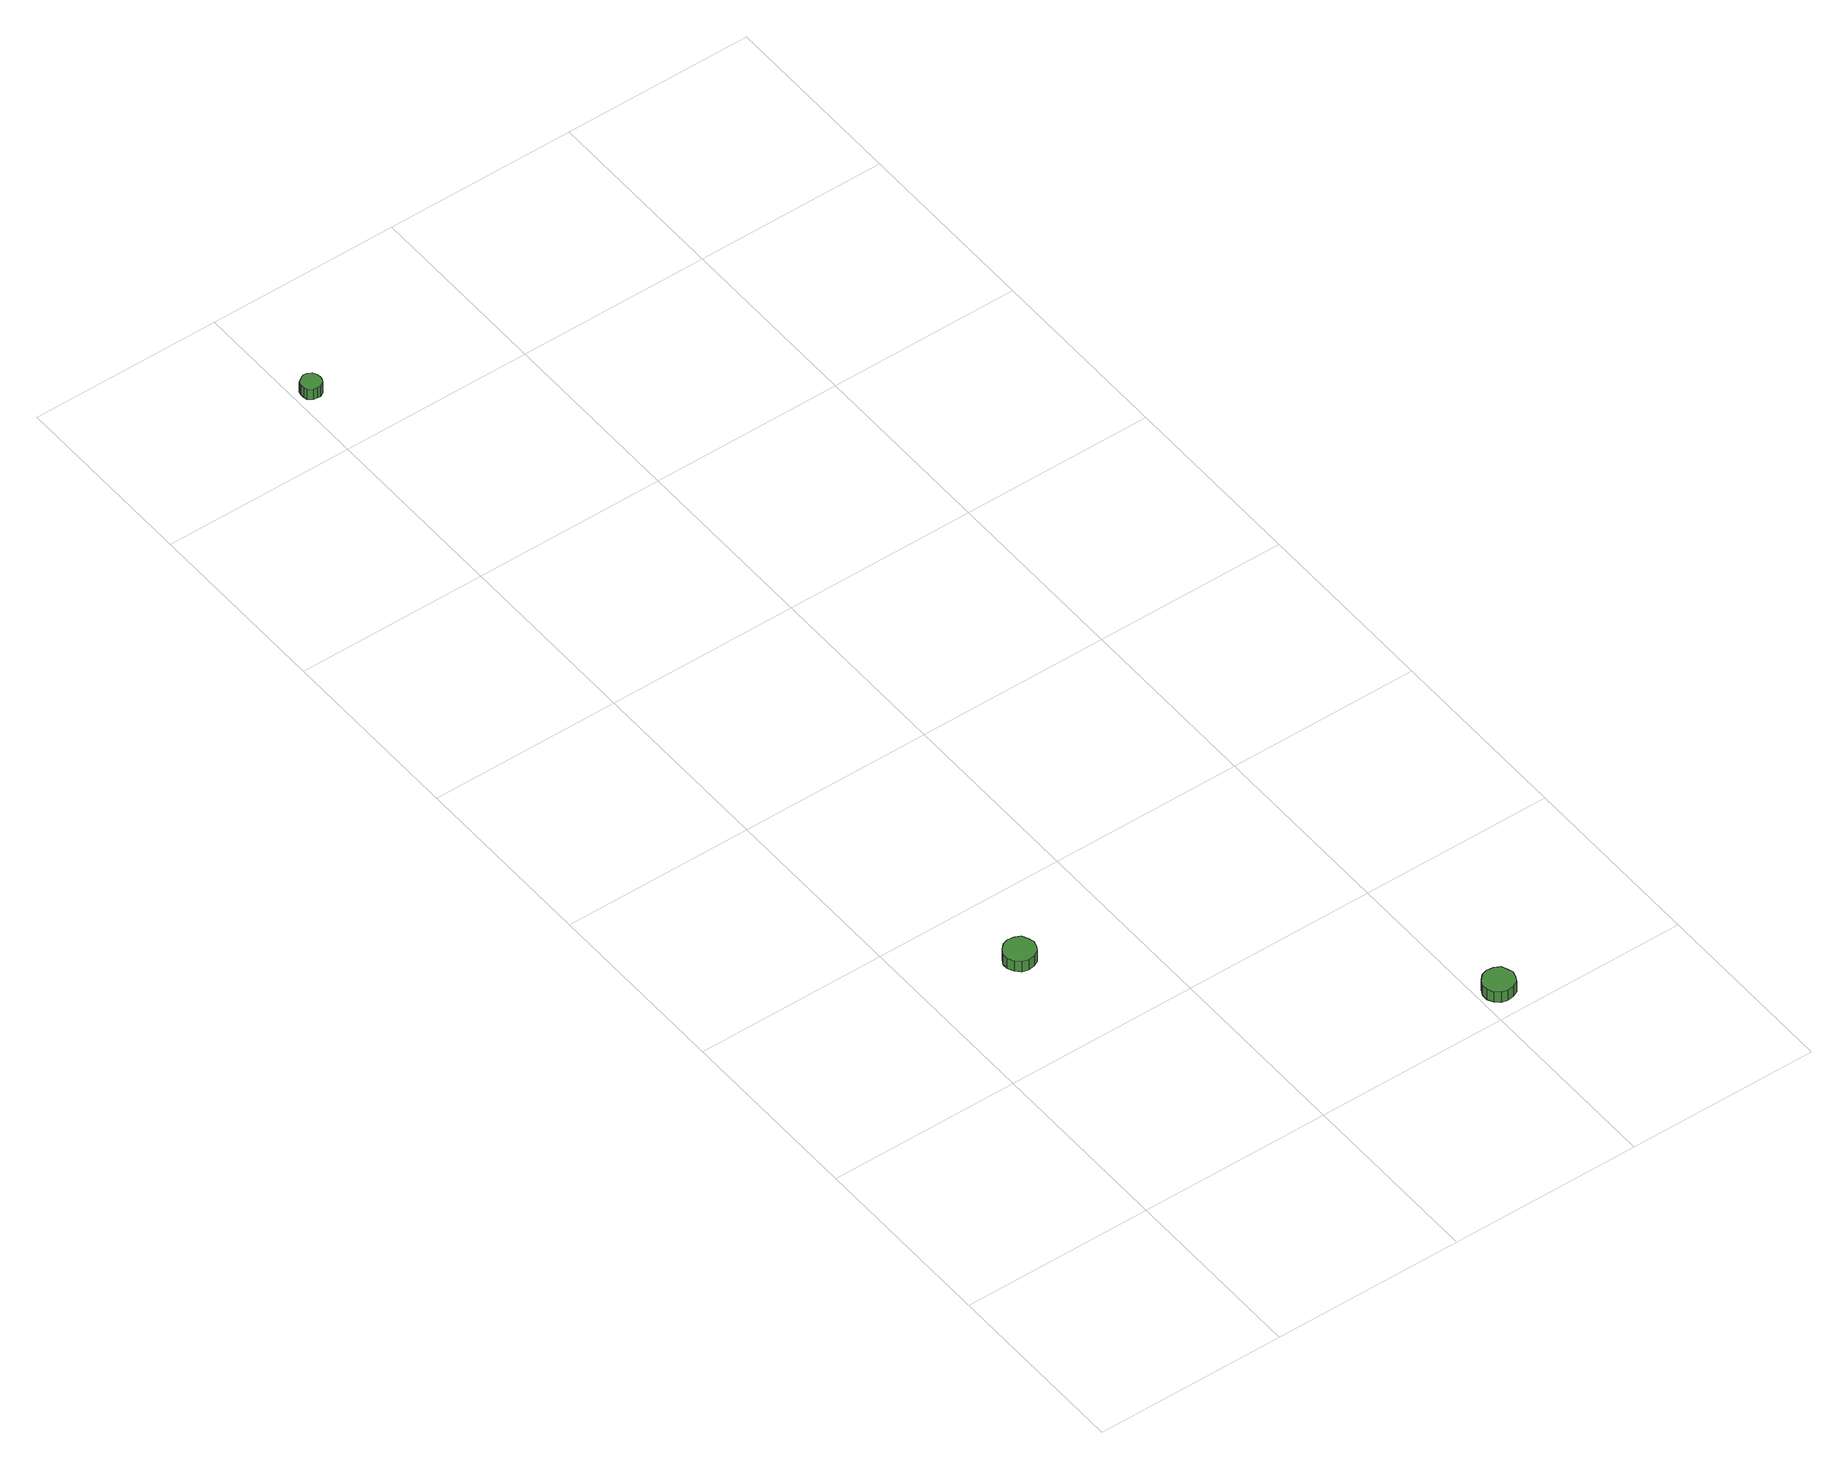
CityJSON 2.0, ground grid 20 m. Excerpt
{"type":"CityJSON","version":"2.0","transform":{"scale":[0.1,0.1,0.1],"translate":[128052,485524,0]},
"CityObjects":{
"tree1":{"type":"SolitaryVegetationObject","attributes":{"function":"something"},"geometry":[{"type":"MultiSurface","lod":"1","boundaries":[[[0,1,2,3,4,5,6,7,8,9,10,11,12,13,14]],[[15,16,17,18,19,20,21,22,23,24,25,26,27,28,29]],[[0,29,28,1]],[[1,28,27,2]],[[2,27,26,3]],[[3,26,25,4]],[[4,25,24,5]],[[5,24,23,6]],[[6,23,22,7]],[[7,22,21,8]],[[8,21,20,9]],[[9,20,19,10]],[[10,19,18,11]],[[11,18,17,12]],[[12,17,16,13]],[[13,16,15,14]],[[14,15,29,0]]]}]},
"tree2":{"type":"SolitaryVegetationObject","attributes":{"function":"something"},"geometry":[{"type":"MultiSurface","lod":"1","boundaries":[[[30,31,32,33,34,35,36,37,38,39,40,41,42,43,44]],[[45,46,47,48,49,50,51,52,53,54,55,56,57,58,59]],[[30,59,58,31]],[[31,58,57,32]],[[32,57,56,33]],[[33,56,55,34]],[[34,55,54,35]],[[35,54,53,36]],[[36,53,52,37]],[[37,52,51,38]],[[38,51,50,39]],[[39,50,49,40]],[[40,49,48,41]],[[41,48,47,42]],[[42,47,46,43]],[[43,46,45,44]],[[44,45,59,30]]]}]},
"tree3":{"type":"SolitaryVegetationObject","attributes":{"function":"something"},"geometry":[{"type":"MultiSurface","lod":"1","boundaries":[[[60,61,62,63,64,65,66,67,68,69,70,71,72,73,74]],[[75,76,77,78,79,80,81,82,83,84,85,86,87,88,89]],[[60,89,88,61]],[[61,88,87,62]],[[62,87,86,63]],[[63,86,85,64]],[[64,85,84,65]],[[65,84,83,66]],[[66,83,82,67]],[[67,82,81,68]],[[68,81,80,69]],[[69,80,79,70]],[[70,79,78,71]],[[71,78,77,72]],[[72,77,76,73]],[[73,76,75,74]],[[74,75,89,60]]]}]}
},
"vertices":[
[107,311,32],[105,317,32],[102,323,32],[96,326,32],[89,327,32],[83,325,32],[78,320,32],[75,314,32],[75,308,32],[78,302,32],[83,297,32],[89,295,32],[96,296,32],[102,299,32],[105,304,32],[105,304,19],[102,299,19],[96,296,19],[89,295,19],[83,297,19],[78,302,19],[75,308,19],[75,314,19],[78,320,19],[83,325,19],[89,327,19],[96,326,19],[102,323,19],[105,317,19],[107,311,19],
[28,1278,18],[27,1282,18],[25,1286,18],[21,1288,18],[17,1289,18],[13,1287,18],[9,1284,18],[8,1280,18],[8,1276,18],[9,1272,18],[13,1269,18],[17,1268,18],[21,1268,18],[25,1270,18],[27,1274,18],[27,1274,5],[25,1270,5],[21,1268,5],[17,1268,5],[13,1269,5],[9,1272,5],[8,1276,5],[8,1280,5],[9,1284,5],[13,1287,5],[17,1289,5],[21,1288,5],[25,1286,5],[27,1282,5],[28,1278,5],
[429,20,33],[427,26,33],[424,32,33],[418,35,33],[411,36,33],[405,34,33],[400,29,33],[397,23,33],[397,16,33],[400,10,33],[405,6,33],[411,4,33],[418,5,33],[424,8,33],[427,13,33],[427,13,20],[424,8,20],[418,5,20],[411,4,20],[405,6,20],[400,10,20],[397,16,20],[397,23,20],[400,29,20],[405,34,20],[411,36,20],[418,35,20],[424,32,20],[427,26,20],[429,20,20]
]}
